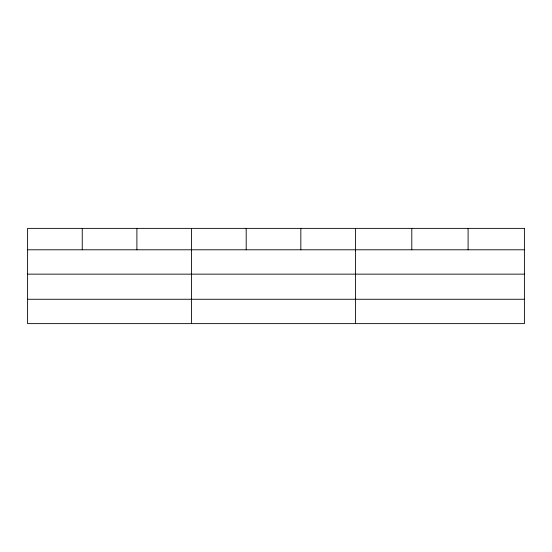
<?xml version="1.0" encoding="UTF-8"?>
<svg xmlns="http://www.w3.org/2000/svg" width="552" height="552" viewBox="0 0 552 552"><rect width="100%" height="100%" fill="white"/><g stroke="black" fill="none" stroke-linecap="round" stroke-linejoin="round"><path stroke-width="0.83" d="M27.6 249.787L524.4 249.787M27.6 274.151L524.4 274.151M27.6 299.26L524.4 299.26M468.096 228.376L468.096 249.787M411.792 228.376L411.792 249.787M355.488 228.376L355.488 323.624M300.84 228.376L300.84 249.787M246.192 228.376L246.192 249.787M191.544 228.376L191.544 323.624M136.896 228.376L136.896 249.787M82.248 228.376L82.248 249.787M524.4 228.376L27.6 228.376L27.6 323.624L524.4 323.624L524.4 228.376"/></g></svg>
